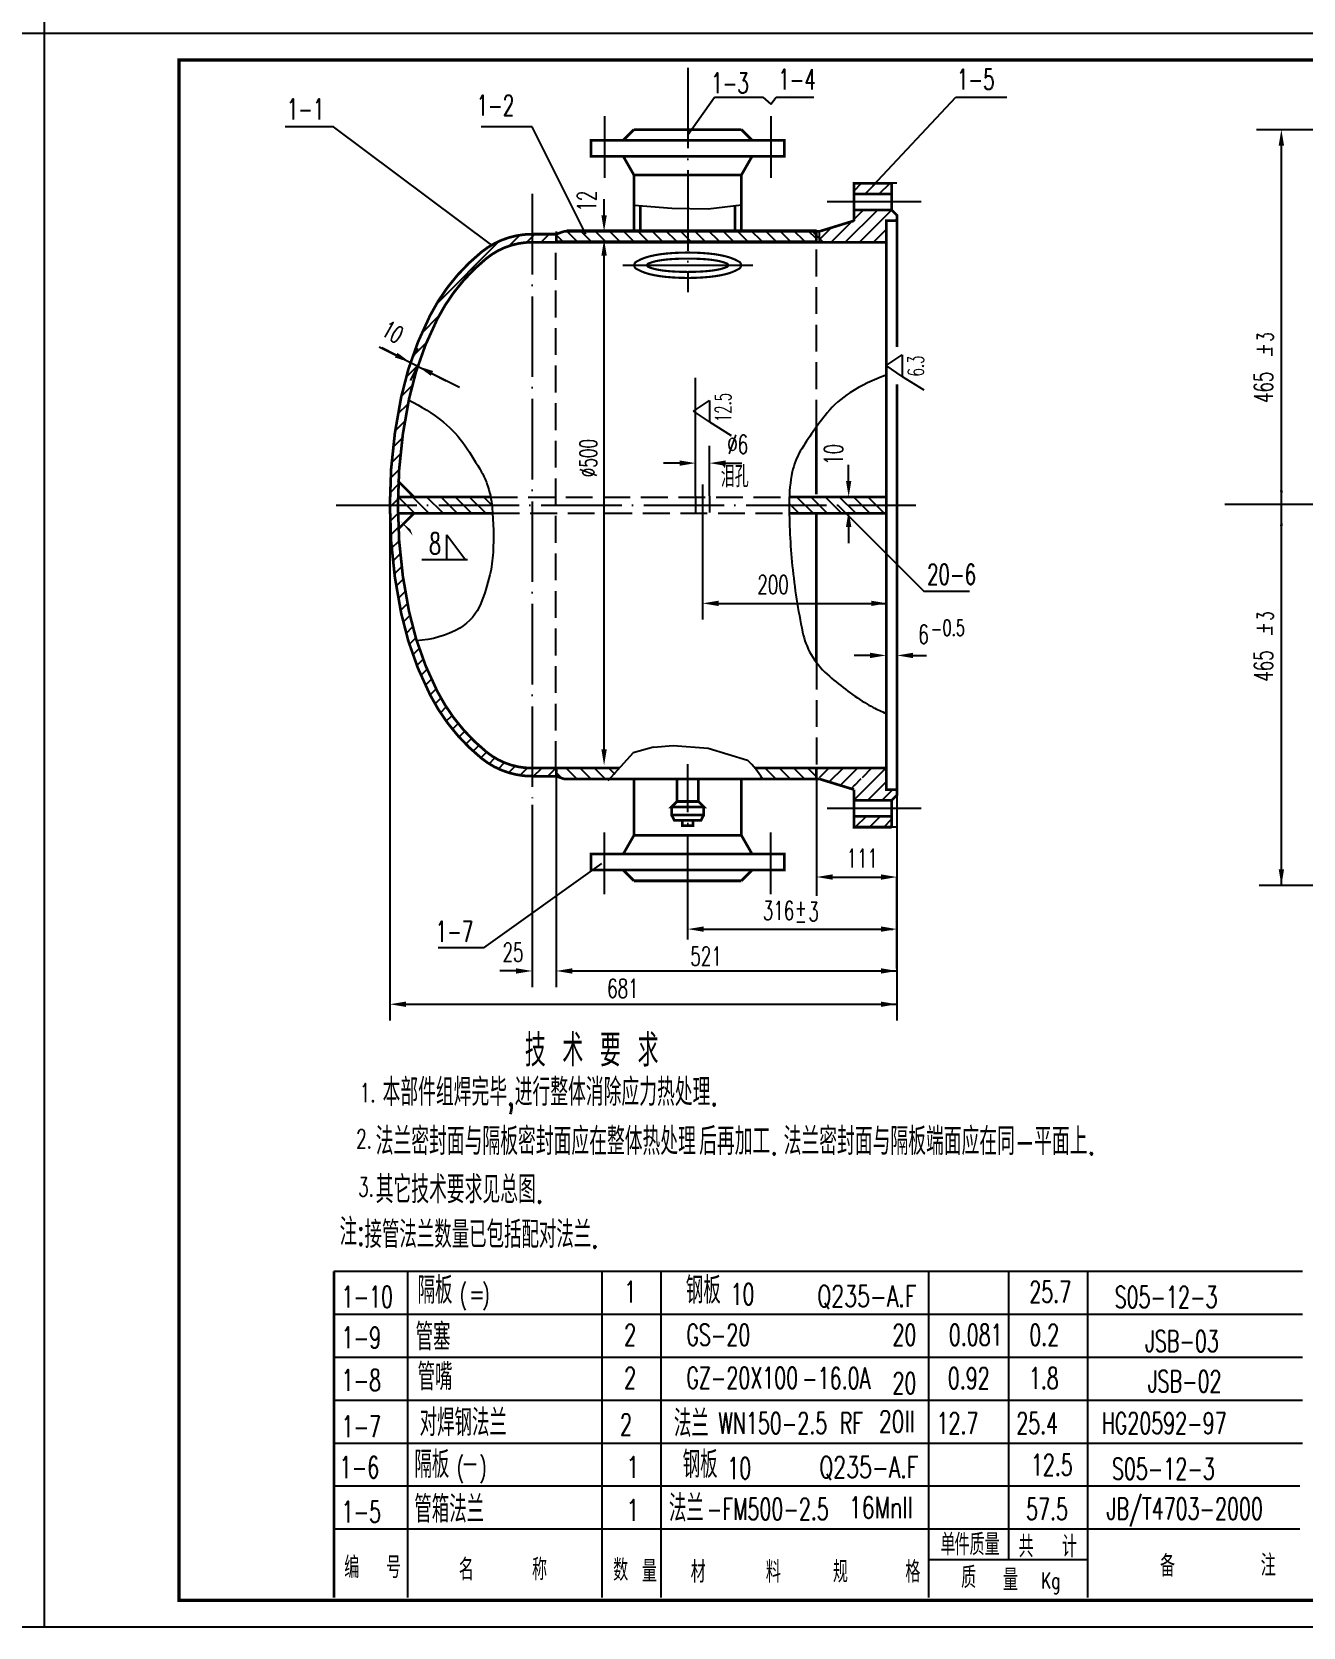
# Model space of a CAD drawing. Extents: x 0 to 2425, y 6 to 1194.
# Drawn here: x 2001.7 to 2238.6, y 6 to 303.3 of the extents above; entities that cross this region are included whole.
import ezdxf

# ---------------------------------------------------------------- set-up
doc = ezdxf.new("R2010")
doc.units = 0
doc.header["$MEASUREMENT"] = 0
doc.linetypes.add('XS', pattern=[7, 5, -2])
doc.linetypes.add('ZHXS', pattern=[19, 15, -2, 0, -2])
doc.layers.get('0').update_dxf_attribs({"linetype": 'CONTINUOUS'})
doc.layers.add('1', color=7, linetype='ZHXS')
doc.layers.add('3', color=7, linetype='XS')
doc.styles.add('HZ', font='txt', dxfattribs={"width": 0.65, "bigfont": 'hztxt'})
doc.styles.add('HZ1', font='txt', dxfattribs={"width": 0.6, "bigfont": 'hztxt'})

# ---------------------------------------------------------------- blocks, each defined once
blk = doc.blocks.new('V3F')
for p, q in [((-2, -2.5), (0, 0.5)), ((0, 0.5), (2, -2.5)), ((-2, -2.5), (-4.5, -6.5)), ((2, -2.5), (-2, -2.5))]:
    blk.add_line(p, q)
at = {"style": 'HZ', "width": 0.6}
blk.add_text('12.5', height=3, dxfattribs=at).set_placement((-2, -6.5))
blk = doc.blocks.new('F')
at = {"style": 'HZ', "width": 0.7}
for s, p in [('单  ', (7.05, 14.32)), ('件质量', (9.68, 14.32)), ('质', (10.9, 8.18))]:
    blk.add_text(s, height=4, dxfattribs=at).set_placement(p)
blk = doc.blocks.new('V4F')
for p, q in [((-2, -3), (0, 0)), ((0, 0), (2, -3)), ((-2, -3), (-4.5, -7)), ((2, -3), (-2, -3))]:
    blk.add_line(p, q)
at = {"style": 'HZ', "width": 0.6}
blk.add_text('6.3', height=3, dxfattribs=at).set_placement((-2, -7))
blk = doc.blocks.new('*X40')
at = {"color": 0}
for p, q in [((151.86, 539), (157.86, 545)), ((153.5, 543.29), (155.21, 545)), ((154.51, 539), (160.51, 545)), ((147, 539.44), (149.25, 541.69)), ((149.21, 539), (153.08, 542.87)), ((157.16, 539), (159.5, 541.34)), ((161.16, 543), (161.5, 543.34))]:
    blk.add_line(p, q, dxfattribs=at)
blk = doc.blocks.new('*X39')
at = {"color": 0}
for p, q in [((90.87, 539), (94.08, 542.21)), ((91.34, 542.12), (92.05, 542.83)), ((93.52, 539), (96.11, 541.58)), ((96.17, 539), (98, 540.83))]:
    blk.add_line(p, q, dxfattribs=at)
blk = doc.blocks.new('*X51')
at = {"color": 0}
for p, q in [((518.33, 248), (516.33, 250)), ((520.98, 248), (518.98, 250)), ((523.63, 248), (521.63, 250)), ((526.28, 248), (524.28, 250)), ((528.93, 248), (526.93, 250)), ((531.59, 248), (529.59, 250)), ((534.24, 248), (532.24, 250)), ((536.89, 248), (534.89, 250)), ((539.54, 248), (537.54, 250)), ((542.19, 248), (540.19, 250)), ((544.84, 248), (542.84, 250)), ((547.5, 248), (545.5, 250)), ((550.15, 248), (548.15, 250)), ((552.8, 248), (550.8, 250)), ((555.45, 248), (553.45, 250)), ((558.1, 248), (556.1, 250)), ((560.75, 248), (558.75, 250)), ((563, 248.41), (561.41, 250)), ((515.68, 248), (514.5, 249.18))]:
    blk.add_line(p, q, dxfattribs=at)

msp = doc.modelspace()

# ---------------------------------------------------------------- linework, layer by layer
for p, q in [((2004, 600), (2004, 6)), ((1584, 303), (2425, 303)), ((2123.93576, 284.06093), (2128.93576, 291.06093)), ((2128.93576, 291.06093), (2137.93576, 291.06093)), ((2137.93576, 291.06093), (2139.43576, 289.76496)), ((2139.43576, 289.76496), (2140.43576, 291.06093)), ((2140.43576, 291.06093), (2147.43576, 291.06093)), ((2158.43576, 274.56093), (2173.93576, 291.06093)), ((2173.93576, 291.06093), (2183.43576, 291.06093)), ((2057.93576, 285.56093), (2048.93576, 285.56093)), ((2087.41468, 263.53858), (2057.93576, 285.56093)), ((2094.93576, 285.56093), (2085.43576, 285.56093)), ((2104.93576, 265.56093), (2094.93576, 285.56093)), ((2108.43576, 287.56093), (2108.43576, 276.06093)), ((2139.43576, 287.56093), (2139.43576, 276.06093)), ((2154.93576, 275.06093), (2154.93576, 273.06093)), ((2162.93576, 275.06093), (2154.93576, 275.06093)), ((2162.93576, 275.06093), (2154.93576, 275.06093)), ((2154.93576, 275.06093), (2154.93576, 273.06093)), ((2113.93576, 270.93739), (2121.00329, 270.43571)), ((2127.73283, 270.30375), (2133.93576, 271.03017)), ((2167.43576, 271.56093), (2149.93576, 271.56093)), ((2154.93576, 273.06093), (2161.93576, 273.06093)), ((2121.00329, 270.43571), (2127.73283, 270.30375)), ((2154.93576, 268.06093), (2148.43576, 266.06093)), ((2154.93576, 270.06093), (2154.93576, 268.06093)), ((2160.93576, 268.06093), (2162.93576, 268.06093)), ((2160.93576, 264.06093), (2160.93576, 268.06093)), ((2160.93576, 264.06093), (2160.93576, 268.06093)), ((2160.93576, 268.06093), (2162.93576, 268.06093)), ((2099.43576, 266.06093), (2099.43576, 264.06093)), ((2147.93576, 266.26496), (2101.41522, 266.26496)), ((2147.93576, 264.26496), (2147.93576, 266.26496)), ((2148.43576, 266.06093), (2148.43576, 264.06093)), ((2099.43576, 264.06093), (2094.93576, 264.06093)), ((2099.43576, 264.26496), (2147.93576, 264.26496)), ((2148.43576, 264.06093), (2160.93576, 264.06093)), ((2156.43576, 264.06093), (2160.93576, 264.06093)), ((2111.85662, 259.76899), (2136.05548, 259.76899)), ((2066.43576, 244.56093), (2081.43576, 237.06093)), ((2069.61019, 243.01205), (2066.93717, 244.37402)), ((2072.30636, 241.6955), (2073.64518, 244.32309)), ((2073.66314, 241.08081), (2072.24703, 238.30153)), ((2076.28202, 239.61258), (2078.95504, 238.25061)), ((2125.41998, 225.89694), (2125.41998, 238.76507)), ((2125.41998, 216.78319), (2125.41998, 233.22069)), ((2128.00459, 216.78319), (2128.00459, 226.14133)), ((2122.41998, 222.89694), (2119.41998, 222.89694)), ((2131.00459, 222.89694), (2134.00459, 222.89694)), ((2153.93576, 219.56093), (2153.93576, 222.56093)), ((2126.71228, 218.88356), (2126.71228, 206.85121)), ((2068.43576, 214.99843), (2068.43576, 119.06093)), ((2125.41998, 216.72069), (2125.41998, 213.72069)), ((2128.00459, 216.72069), (2128.00459, 213.72069)), ((2151.93576, 215.06093), (2167.93576, 199.06093)), ((2224.05205, 215.22069), (2240.94424, 215.22069)), ((2079.0615, 205.06958), (2079.0615, 209.50503)), ((2079.0615, 209.50503), (2082.38815, 205.06958)), ((2153.93576, 211.00364), (2153.93576, 208.00364)), ((2126.71228, 206.78871), (2126.71228, 193.76496)), ((2074.41168, 204.90897), (2082.91168, 204.90897)), ((2129.71228, 196.76496), (2160.93576, 196.76496)), ((2167.93576, 199.06093), (2176.43576, 199.06093)), ((2117.58804, 169.99332), (2113.77934, 168.93691)), ((2117.58804, 169.99332), (2121.22303, 170.25651)), ((2121.22303, 170.25651), (2127.7603, 169.79465)), ((2127.7603, 169.79465), (2135.10197, 167.52919)), ((2113.77934, 168.93691), (2109.0824, 163.68053)), ((2099.43576, 166.06093), (2094.43576, 166.06093)), ((2099.43576, 164.56093), (2094.93576, 164.56093)), ((2099.43576, 166.06093), (2099.43576, 164.56093)), ((2099.43576, 164.49843), (2099.43576, 153.26496)), ((2121.93576, 164.06093), (2121.93576, 163.84339)), ((2147.93576, 163.99843), (2147.93576, 142.26496)), ((2156.43576, 166.06093), (2160.93576, 166.06093)), ((2160.93576, 166.06093), (2160.93576, 162.06093)), ((2160.93576, 162.06093), (2162.93576, 162.06093)), ((2162.93576, 161.99843), (2162.93576, 119.06093)), ((2094.93576, 159.20246), (2094.93576, 125.26496)), ((2167.43576, 158.56093), (2149.93576, 158.56093)), ((2154.93576, 155.06093), (2154.93576, 157.06093)), ((2154.93576, 157.06093), (2161.93576, 157.06093)), ((2162.93576, 155.06093), (2154.93576, 155.06093)), ((2099.43576, 153.20246), (2099.43576, 125.26496)), ((2108.43576, 142.56093), (2108.43576, 154.06093)), ((2139.43576, 142.56093), (2139.43576, 154.06093)), ((2085.93576, 132.56093), (2107.93576, 148.26496)), ((2150.93576, 145.76496), (2159.93576, 145.76496)), ((2162.93576, 128.70246), (2162.93576, 145.76496)), ((2099.43576, 138.76496), (2099.43576, 129.26496)), ((2085.93576, 132.56093), (2077.43576, 132.56093)), ((2091.93576, 128.26496), (2088.93576, 128.26496)), ((2099.43576, 128.70246), (2099.43576, 125.26496)), ((2102.43576, 128.26496), (2162.93576, 128.26496)), ((2071.43576, 122.06093), (2162.93576, 122.06093)), ((2058, 72.29597), (2238.5, 72.29597)), ((2071.80208, 11.5), (2071.80208, 72.29597)), ((2108, 11.5), (2108, 72.29597)), ((2119, 11.5), (2119, 72.29597)), ((2168.85451, 11.5), (2168.85451, 72.29597)), ((2183.73579, 72.29597), (2183.73579, 18.62206)), ((2198.5, 11.5), (2198.5, 72.29597)), ((2058, 64.29597), (2238.5, 64.29597)), ((2058, 56.29597), (2238.5, 56.29597)), ((2058, 48.29597), (2238.5, 48.29597)), ((2058, 40.29597), (2238.5, 40.29597)), ((2058, 32.29597), (2238, 32.29597)), ((2058, 24.29597), (2238, 24.29597)), ((2168.85451, 18.62206), (2198.5, 18.62206)), ((2425, 6), (1584, 6))]:
    msp.add_line(p, q)
at = {"color": 0, "linetype": 'ByBlock'}
for p, q in [((2229.93576, 285.06093), (2294.44424, 285.06093)), ((2234.57836, 144.22769), (2234.57836, 282.06093)), ((2108.3593, 269.06093), (2108.3593, 272.06093)), ((2140.49826, 266.06093), (2143.93576, 266.06093)), ((2108.3593, 169.56093), (2108.3593, 261.56093)), ((2157.93576, 187.06093), (2154.93576, 187.06093)), ((2160.93576, 186.99843), (2160.93576, 184.06093)), ((2165.43576, 187.06093), (2168.43576, 187.06093)), ((2123.93576, 134.12343), (2123.93576, 145.06093)), ((2230.43576, 144.22769), (2294.44424, 144.22769)), ((2126.17128, 136.06093), (2162.17128, 136.06093))]:
    msp.add_line(p, q, dxfattribs=at)
at = {"color": 0}
for p, q in [((2154.93576, 273.65684), (2156.33984, 275.06093)), ((2156.99149, 273.06093), (2158.99149, 275.06093)), ((2159.64314, 273.06093), (2161.64314, 275.06093)), ((2090.59585, 263.34413), (2092.63513, 265.38341)), ((2093.92651, 264.02314), (2095.4643, 265.56093)), ((2096.61595, 264.06093), (2098.11595, 265.56093)), ((2149.21322, 264.06093), (2147.21322, 266.06093)), ((2077.06729, 252.46722), (2088.88704, 264.28698)), ((2099.2676, 264.06093), (2099.43576, 264.22908)), ((2074.37362, 247.1219), (2077.58375, 250.33203)), ((2072.65495, 242.75158), (2075.24715, 245.34378)), ((2071.44566, 238.89064), (2073.69152, 241.1365)), ((2070.58091, 235.37424), (2072.59743, 237.39076)), ((2069.93604, 232.07771), (2071.81956, 233.96124)), ((2069.428, 228.91803), (2071.22378, 230.71381)), ((2069.03912, 225.8775), (2070.76009, 227.59847)), ((2068.75563, 222.94236), (2070.41194, 224.59867)), ((2068.56647, 220.10154), (2070.16628, 221.70136)), ((2068.4626, 217.34603), (2070.01259, 218.89601)), ((2068.43655, 214.66832), (2069.94222, 216.174)), ((2073.04641, 213.56093), (2070.04641, 216.56093)), ((2075.69806, 213.56093), (2072.69806, 216.56093)), ((2078.34972, 213.56093), (2075.34972, 216.56093)), ((2081.00137, 213.56093), (2078.00137, 216.56093)), ((2083.65302, 213.56093), (2080.65302, 216.56093)), ((2086.30467, 213.56093), (2083.30467, 216.56093)), ((2087.45876, 215.05849), (2085.95632, 216.56093)), ((2144.64098, 213.56093), (2142.85218, 215.34973)), ((2147.29263, 213.56093), (2144.29263, 216.56093)), ((2149.94428, 213.56093), (2146.94428, 216.56093)), ((2152.59593, 213.56093), (2149.59593, 216.56093)), ((2155.24758, 213.56093), (2152.24758, 216.56093)), ((2157.89923, 213.56093), (2154.89923, 216.56093)), ((2160.55088, 213.56093), (2157.55088, 216.56093)), ((2068.482, 212.06213), (2069.94802, 213.52815)), ((2068.59361, 209.52208), (2070.02394, 210.95241)), ((2068.76678, 207.0436), (2070.16481, 208.44164)), ((2068.99753, 204.62271), (2070.36623, 205.99141)), ((2069.28241, 202.25594), (2070.62436, 203.59788)), ((2069.61838, 199.94025), (2070.93585, 201.25772)), ((2070.00274, 197.67296), (2071.29775, 198.96798)), ((2070.43313, 195.4517), (2071.70748, 196.72606)), ((2070.91474, 193.28166), (2072.1642, 194.53112)), ((2071.46095, 191.17622), (2072.6838, 192.39907)), ((2072.06847, 189.13209), (2073.2678, 190.33142)), ((2072.73392, 187.14589), (2073.91243, 188.3244)), ((2073.45443, 185.21475), (2074.61448, 186.3748)), ((2074.22752, 183.33619), (2075.37122, 184.47989)), ((2075.05105, 181.50807), (2076.18029, 182.63731)), ((2075.92319, 179.72856), (2077.03969, 180.84506)), ((2076.85782, 178.01154), (2077.95711, 179.11083)), ((2077.86757, 176.36964), (2078.95257, 177.45464)), ((2078.94967, 174.80009), (2080.0239, 175.87432)), ((2080.10206, 173.30083), (2081.16877, 174.36753)), ((2081.32334, 171.87045), (2082.38555, 172.93267)), ((2082.61266, 170.50813), (2083.67332, 171.56879)), ((2083.96975, 169.21357), (2085.03175, 170.27557)), ((2085.39486, 167.98702), (2086.46114, 169.0533)), ((2086.93374, 166.87425), (2088.02433, 167.96485)), ((2088.65203, 165.9409), (2089.79107, 167.07994)), ((2090.5725, 165.20971), (2091.79439, 166.4316)), ((2092.73737, 164.72294), (2094.10119, 166.08676)), ((2095.22702, 164.56093), (2096.72702, 166.06093)), ((2097.87867, 164.56093), (2099.37867, 166.06093)), ((2100.61108, 164.06093), (2099.43576, 165.23625)), ((2103.26273, 164.06093), (2101.26273, 166.06093)), ((2105.91438, 164.06093), (2103.91438, 166.06093)), ((2108.56603, 164.06093), (2106.56603, 166.06093)), ((2110.39232, 164.88629), (2109.21768, 166.06093)), ((2140.38584, 164.06093), (2138.38584, 166.06093)), ((2143.03749, 164.06093), (2141.03749, 166.06093)), ((2145.68914, 164.06093), (2143.68914, 166.06093)), ((2147.93576, 164.46596), (2146.34079, 166.06093)), ((2160.86798, 166.06093), (2154.93576, 160.12871)), ((2156.21633, 164.06093), (2154.93576, 162.78036)), ((2158.21633, 166.06093), (2156.43576, 164.28036)), ((2160.93576, 163.47706), (2157.51963, 160.06093)), ((2162.17128, 162.06093), (2160.17128, 160.06093)), ((2157.17128, 157.06093), (2155.17128, 155.06093)), ((2159.82293, 157.06093), (2157.82293, 155.06093)), ((2161.93576, 156.5221), (2160.47458, 155.06093))]:
    msp.add_line(p, q, dxfattribs=at)
at = {"const_width": 0.6}
msp.add_lwpolyline([(2029.14886, 11), (2029.14886, 298), (2419.14886, 298), (2419.14886, 11)], close=True, dxfattribs=at)
at = {"const_width": 0.5}
for points in [[(2113.93576, 276.56093), (2111.93576, 280.06093), (2105.93576, 280.06093), (2105.93576, 283.06093), (2123.93576, 283.06093)], [(2111.93576, 283.06093), (2113.93576, 285.06093)], [(2113.93576, 285.06093), (2123.93576, 285.06093)], [(2133.93576, 285.06093), (2123.93576, 285.06093)], [(2133.93576, 276.56093), (2135.93576, 280.06093), (2141.93576, 280.06093), (2141.93576, 283.06093), (2123.93576, 283.06093)], [(2135.93576, 283.06093), (2133.93576, 285.06093)], [(2111.93576, 280.06093), (2123.93576, 280.06093)], [(2135.93576, 280.06093), (2123.93576, 280.06093)], [(2113.93576, 266.06093), (2113.93576, 276.56093), (2123.93576, 276.56093)], [(2133.93576, 266.06093), (2133.93576, 276.56093), (2123.93576, 276.56093)], [(2161.93576, 275.06093), (2154.93576, 275.06093), (2154.93576, 268.06093)], [(2162.93576, 268.06093), (2162.93576, 269.06093), (2161.93576, 270.06093), (2161.93576, 275.06093)], [(2115.13576, 266.06093), (2115.13576, 270.85221)], [(2132.73576, 266.06093), (2132.73576, 270.88964)], [(2161.93576, 273.06093), (2154.93576, 273.06093)], [(2154.93576, 268.06093), (2148.43576, 266.06093)], [(2161.93576, 270.06093), (2154.93576, 270.06093)], [(2162.93576, 268.06093), (2160.93576, 268.06093), (2160.93576, 215.06093)], [(2162.93576, 244.56093), (2162.93576, 269.06093)], [(2094.93576, 265.56093), (2099.43576, 265.56093)], [(2099.43576, 265.56093), (2100.84157, 266.06093)], [(2099.43576, 265.56093), (2099.43576, 264.06093)], [(2100.84157, 266.06093), (2123.93576, 266.06093)], [(2148.43576, 266.06093), (2123.93576, 266.06093)], [(2147.93576, 266.06093), (2147.93576, 264.06093)], [(2094.93576, 264.06093), (2123.93576, 264.06093)], [(2160.93576, 264.06093), (2123.93576, 264.06093)], [(2162.93576, 215.06093), (2162.93576, 237.56093)], [(2147.93576, 229.68752), (2147.93576, 217.06093)], [(2072.93576, 216.56093), (2069.89548, 219.6012)], [(2069.9475, 216.56093), (2087.22143, 216.56093)], [(2160.93576, 216.56093), (2142.86949, 216.56093)], [(2162.93576, 162.06093), (2160.93576, 162.06093), (2160.93576, 215.06093)], [(2162.93576, 215.06093), (2162.93576, 161.06093)], [(2072.93576, 213.56093), (2069.89548, 210.52066)], [(2087.58894, 213.56093), (2069.9475, 213.56093)], [(2160.93576, 213.56093), (2142.86884, 213.56093)], [(2147.93576, 213.56093), (2147.93576, 185.7404)], [(2094.93576, 166.06093), (2111.27673, 166.06093)], [(2094.93576, 164.56093), (2099.43576, 164.56093)], [(2099.43576, 164.56093), (2099.43576, 166.06093)], [(2099.43576, 164.56093), (2100.84157, 164.06093)], [(2100.84157, 164.06093), (2123.93576, 164.06093)], [(2113.93576, 164.06093), (2113.93576, 153.56093), (2123.93576, 153.56093)], [(2121.93576, 164.06093), (2121.93576, 159.84339), (2123.93576, 159.84339)], [(2148.43576, 164.06093), (2123.93576, 164.06093)], [(2133.93576, 164.06093), (2133.93576, 153.56093), (2123.93576, 153.56093)], [(2125.93576, 164.06093), (2125.93576, 159.84339), (2123.93576, 159.84339)], [(2160.93576, 166.06093), (2136.47507, 166.06093)], [(2147.93576, 164.06093), (2147.93576, 166.06093)], [(2154.93576, 162.06093), (2148.43576, 164.06093)], [(2161.93576, 155.06093), (2154.93576, 155.06093), (2154.93576, 162.06093)], [(2162.93576, 162.06093), (2162.93576, 161.06093), (2161.93576, 160.06093), (2161.93576, 155.06093)], [(2121.93576, 159.84339), (2120.93576, 158.84339), (2123.93576, 158.84339)], [(2120.93576, 158.84339), (2120.93576, 157.34339), (2123.93576, 157.34339)], [(2120.93576, 157.34339), (2121.43576, 156.34339), (2123.93576, 156.34339)], [(2125.93576, 159.84339), (2126.93576, 158.84339), (2123.93576, 158.84339)], [(2126.93576, 158.84339), (2126.93576, 157.34339), (2123.93576, 157.34339)], [(2126.93576, 157.34339), (2126.43576, 156.34339), (2123.93576, 156.34339)], [(2161.93576, 160.06093), (2154.93576, 160.06093)], [(2122.93576, 156.34339), (2122.93576, 155.34339), (2123.93576, 155.34339)], [(2124.93576, 156.34339), (2124.93576, 155.34339), (2123.93576, 155.34339)], [(2161.93576, 157.06093), (2154.93576, 157.06093)], [(2113.93576, 153.56093), (2111.93576, 150.06093), (2105.93576, 150.06093), (2105.93576, 147.06093), (2123.93576, 147.06093)], [(2133.93576, 153.56093), (2135.93576, 150.06093), (2141.93576, 150.06093), (2141.93576, 147.06093), (2123.93576, 147.06093)], [(2111.93576, 150.06093), (2123.93576, 150.06093)], [(2135.93576, 150.06093), (2123.93576, 150.06093)], [(2111.93576, 147.06093), (2113.93576, 145.06093)], [(2135.93576, 147.06093), (2133.93576, 145.06093)], [(2113.93576, 145.06093), (2123.93576, 145.06093)], [(2133.93576, 145.06093), (2123.93576, 145.06093)], [(2058, 72.29597), (2058, 11.5)]]:
    msp.add_lwpolyline(points, dxfattribs=at)
for points, const_width in [([(2094.93576, 265.56093, 0.1721536), (2085.48354, 262.20707, 0.104651743), (2075.92194, 250.39087, 0.065972596), (2070.53742, 235.17017, 0.052114347), (2068.43576, 215.06093, 0.052114347), (2070.53742, 194.95169, 0.065972596), (2075.92194, 179.73099, 0.104651743), (2085.48354, 167.91479, 0.1721536), (2094.93576, 164.56093, 0.1721536)], 0.5), ([(2094.93576, 264.06093, 0.1721536), (2086.42898, 261.04253, 0.104651743), (2077.25809, 249.70916, 0.065972596), (2072.00501, 234.86002, 0.052114347), (2069.93576, 215.06093, 0.052114347), (2072.00501, 195.26184, 0.065972596), (2077.25809, 180.4127, 0.104651743), (2086.42898, 169.07933, 0.1721536), (2094.93576, 166.06093, 0.1721536)], 0.5), ([(2133.88555, 259.76899, 0.268471129), (2133.49589, 260.44238, 0.072107102), (2130.97132, 261.44396, 0.033869509), (2128.03343, 261.9362, 0.024578647), (2123.93576, 262.13776, 0.024578647), (2119.83808, 261.9362, 0.033869509), (2116.90019, 261.44396, 0.072107102), (2114.37562, 260.44238, 0.268471129), (2113.98596, 259.76899, 0.268471129)], 0.4), ([(2133.88555, 259.76899, -0.268471129), (2133.49589, 259.0956, -0.072107102), (2130.97132, 258.09402, -0.033869509), (2128.03343, 257.60178, -0.024578647), (2123.93576, 257.40022, -0.024578647), (2119.83808, 257.60178, -0.033869509), (2116.90019, 258.09402, -0.072107102), (2114.37562, 259.0956, -0.268471129), (2113.98596, 259.76899, -0.268471129)], 0.4), ([(2131.46841, 259.76899, 0.307090761), (2131.24686, 260.0957, 0.053929644), (2129.26215, 260.64764, 0.023820993), (2127.04718, 260.90541, 0.017057477), (2123.93576, 261.01159, 0.017057477), (2120.82433, 260.90541, 0.023820993), (2118.60936, 260.64764, 0.053929644), (2116.62465, 260.0957, 0.307090761), (2116.4031, 259.76899, 0.307090761)], 0.4), ([(2131.46841, 259.76899, -0.307090761), (2131.24686, 259.44229, -0.053929644), (2129.26215, 258.89034, -0.023820993), (2127.04718, 258.63257, -0.017057477), (2123.93576, 258.52639, -0.017057477), (2120.82433, 258.63257, -0.023820993), (2118.60936, 258.89034, -0.053929644), (2116.62465, 259.44229, -0.307090761), (2116.4031, 259.76899, -0.307090761)], 0.4)]:
    msp.add_lwpolyline(points, format="xyb", dxfattribs=dict(const_width=const_width))
for points, format in [([(2160.93576, 239.26496, 0.059471565), (2154.17694, 236.01735, 0.078961849), (2149.93576, 232.26496, 0.038810847), (2144.92441, 225.11449, 0.082542382), (2143.43576, 221.26496, 0.051115813), (2142.85198, 215.56951, 0.024711799), (2143.43576, 203.76496, 0.027555936), (2145.35151, 191.41739, 0.077883873), (2146.93576, 187.26496, 0.079680597), (2149.92953, 183.55491, 0.043076104), (2156.93576, 178.26496, 0.024247133), (2158.52799, 177.36986, 0.016713022), (2160.93576, 176.26496)], "xyb"), ([(2071.95645, 234.62885, -0.057327398), (2078.40313, 230.53152, -0.073421019), (2082.44869, 226.13212, -0.018431615), (2085.53944, 221.20322, -0.045425494), (2086.53044, 219.05623, -0.063394159), (2087.50703, 214.5848, -0.034770959), (2087.66426, 206.2652, -0.045806611), (2087.06091, 202.0499, -0.035022386), (2085.39662, 196.73997, -0.169657951), (2081.46605, 192.16576, -0.120459371), (2073.42772, 189.81026)], "xyb"), ([(2070.93576, 218.06093, 0, 0.5, 0), (2073.43576, 220.56093, 0, 0, 0), (2077.93576, 225.06093, 0, 0, 0), (2074.41168, 204.90897, 0, 0, 0), (2072.43576, 210.06093, 0.5, 0, 0), (2070.43576, 212.06093, 0, 0, 0)], "xyseb"), ([(2234.57836, 214.72069, 0, 0.5, 0), (2234.57836, 217.83918, 0.5, 0.5, 0)], "xyseb"), ([(2234.57836, 214.27519, 0, 0.5, 0), (2234.57836, 211.15671, 0.5, 0.5, 0)], "xyseb")]:
    msp.add_lwpolyline(points, format=format)
msp.add_arc((2123.8759, 155.65447), 16.34116, 30.9596786, 46.6084039)
at = {"color": 0, "linetype": 'ByBlock'}
for points in [[(2235.07836, 282.06093), (2234.07836, 282.06093), (2234.57836, 285.06093)], [(2108.8593, 269.06093), (2107.8593, 269.06093), (2108.3593, 266.06093)], [(2108.8593, 261.56093), (2107.8593, 261.56093), (2108.3593, 264.56093)], [(2157.93576, 186.56093), (2157.93576, 187.56093), (2160.93576, 187.06093)], [(2165.93576, 186.56093), (2165.93576, 187.56093), (2162.93576, 187.06093)], [(2108.8593, 169.56093), (2107.8593, 169.56093), (2108.3593, 166.56093)], [(2235.07836, 147.22769), (2234.07836, 147.22769), (2234.57836, 144.22769)], [(2126.93576, 135.56093), (2126.93576, 136.56093), (2123.93576, 136.06093)], [(2159.93576, 135.56093), (2159.93576, 136.56093), (2162.93576, 136.06093)]]:
    msp.add_solid(points, dxfattribs=at)
for points in [[(2069.38319, 242.56654), (2069.83718, 243.45755), (2072.28321, 241.65007)], [(2076.05502, 239.16708), (2076.50902, 240.05808), (2073.609, 240.97455)], [(2122.41998, 222.39694), (2122.41998, 223.39694), (2125.41998, 222.89694)], [(2131.00459, 222.39694), (2131.00459, 223.39694), (2128.00459, 222.89694)], [(2154.43576, 219.56093), (2153.43576, 219.56093), (2153.93576, 216.56093)], [(2154.43576, 211.00364), (2153.43576, 211.00364), (2153.93576, 214.00364)], [(2129.71228, 196.26496), (2129.71228, 197.26496), (2126.71228, 196.76496)], [(2158.13047, 196.26496), (2158.13047, 197.26496), (2161.13047, 196.76496)], [(2150.93576, 145.26496), (2150.93576, 146.26496), (2147.93576, 145.76496)], [(2159.93576, 145.26496), (2159.93576, 146.26496), (2162.93576, 145.76496)], [(2091.93576, 127.76496), (2091.93576, 128.76496), (2094.93576, 128.26496)], [(2102.43576, 127.76496), (2102.43576, 128.76496), (2099.43576, 128.26496)], [(2159.93576, 127.76496), (2159.93576, 128.76496), (2162.93576, 128.26496)], [(2071.43576, 121.56093), (2071.43576, 122.56093), (2068.43576, 122.06093)], [(2159.93576, 121.56093), (2159.93576, 122.56093), (2162.93576, 122.06093)]]:
    msp.add_solid(points)
at = {"layer": '1'}
for p, q in [((2123.93576, 296.56093), (2123.93576, 254.77652)), ((2094.93576, 273.06093), (2094.93576, 159.26496)), ((2058.43576, 215.06093), (2166.43576, 215.06093)), ((2123.93576, 138.76496), (2123.93576, 166.82556))]:
    msp.add_line(p, q, dxfattribs=at)
at = {"layer": '3'}
for p, q in [((2099.37867, 166.06093), (2099.37867, 264.06093)), ((2147.93576, 229.68752), (2147.93576, 264.26496)), ((2087.22143, 216.56093), (2142.93576, 216.56093)), ((2087.58894, 213.56093), (2143.43576, 213.56093)), ((2147.93576, 185.7404), (2147.93576, 165.76496))]:
    msp.add_line(p, q, dxfattribs=at)

# ---------------------------------------------------------------- block references
for name, p in [('*X40', (2001.43576, -274.93907)), ('*X51', (1584.93576, 16.26496)), ('F', (2163.98993, 5.06529))]:
    msp.add_blockref(name, p)
for name, p, rotation in [('V4F', (2160.93576, 241.06093), 90), ('V3F', (2125.52687, 232.56687), 90), ('*X39', (2246.43576, 705.06093), 180)]:
    msp.add_blockref(name, p, dxfattribs=dict(rotation=rotation))

# ---------------------------------------------------------------- texts
for s, height, style, width, p in [('1-3', 3.8, 'HZ1', 0.65, (2128.32941, 291.81178)), ('1-4', 3.8, 'HZ1', 0.65, (2140.81902, 292.50519)), ('1-5', 3.8, 'HZ1', 0.65, (2174.12462, 292.50519)), ('1-2', 3.8, 'HZ1', 0.65, (2084.61581, 287.65135)), ('1-1', 3.8, 'HZ1', 0.65, (2049.22861, 286.95795)), ('%%C6', 3.5, 'HZ', 0.65, (2131.30518, 224.64694)), ('泪孔', 4, 'HZ', 0.65, (2130.10456, 218.40593)), ('8', 4, 'HZ', 0.65, (2075.73485, 205.90022)), ('20-6', 3.8, 'HZ1', 0.65, (2168.57368, 200.28231)), ('200', 3.5, 'HZ', 0.65, (2136.92197, 198.51496)), ('0.5', 2.975, 'HZ', 0.65, (2171.43576, 190.74153)), ('6', 3.5, 'HZ', 0.65, (2166.91734, 189.24988)), ('-', 3, 'HZ', 0.65, (2169.19497, 190.56093)), ('111', 3.5, 'HZ', 0.65, (2153.53992, 147.51496)), ('316', 3.5, 'HZ', 0.65, (2137.93576, 137.76496)), ('+', 3, 'HZ', 0.65, (2143.93576, 138.56093)), ('3', 3.5, 'HZ', 0.65, (2146.43576, 137.56093)), ('1-7', 3.8, 'HZ1', 0.65, (2076.98328, 133.71542)), ('-', 3, 'HZ', 0.65, (2143.93576, 136.06093)), ('25', 3.5, 'HZ', 0.65, (2089.43576, 130.01496)), ('521', 3.5, 'HZ', 0.65, (2124.43576, 129.26496)), ('681', 3.5, 'HZ', 0.65, (2108.93576, 123.26496)), ('技', 6, 'HZ', 0.65, (2093.58701, 110.46284)), ('术', 6, 'HZ', 0.65, (2100.58701, 110.46284)), ('要', 6, 'HZ', 0.65, (2107.58701, 110.46284)), ('求', 6, 'HZ', 0.65, (2114.58701, 110.46284)), ('1.', 3.5, 'HZ', 0.65, (2062.83968, 103.84523)), ('本部件组焊完毕,进行整体消除应力热处理.', 5.1, 'HZ', 0.65, (2067.07273, 103.12657)), ('2.', 3.5, 'HZ', 0.65, (2062.16825, 95.24343)), ('法兰密封面与隔板密封面应在整体热处理', 5.1, 'HZ', 0.65, (2065.79773, 93.97657)), (' 后再加工.', 5.1, 'HZ', 0.65, (2123.125, 93.97657)), ('法兰密封面与隔板端面应在同-', 5.1, 'HZ', 0.65, (2141.825, 93.97657)), ('平面上.', 5.1, 'HZ', 0.65, (2188.50747, 93.97657)), ('3.', 3.5, 'HZ', 0.65, (2062.53449, 86.25064)), ('其它技术要求见总图.', 5.1, 'HZ', 0.65, (2065.79773, 84.97657)), ('注:', 5, 'HZ', 0.65, (2059.08353, 77.12838)), ('接管法兰数量已包括配对法兰.', 5, 'HZ', 0.65, (2063.7147, 76.63964)), ('隔板', 5, 'HZ', 0.65, (2073.59809, 66.26003)), ('钢板', 5, 'HZ', 0.65, (2123.59809, 66.26003)), ('1-10', 4, 'HZ1', 0.65, (2059.4367, 65.55422)), ('(', 3.5, 'HZ', 0.65, (2081.45654, 66.21236)), ('=', 4, 'HZ', 0.65, (2083.21833, 66.15015)), (')', 3.5, 'HZ', 0.65, (2085.66822, 66.21236)), ('1', 4, 'HZ', 0.65, (2112.09809, 66.46406)), ('10', 4, 'HZ', 0.65, (2131.9126, 66.05677)), ('Q235-A.F', 4, 'HZ', 0.7, (2148.07013, 65.66173)), ('25.7', 4, 'HZ', 0.65, (2187.59809, 66.46406)), ('S05-12-3', 4, 'HZ', 0.65, (2203.5, 65.5)), ('管塞', 5, 'HZ', 0.65, (2073.23186, 57.58433)), ('2', 4, 'HZ', 0.65, (2112.09809, 58.46406)), ('GS-20', 4, 'HZ', 0.65, (2123.67988, 58.46406)), ('20', 4, 'HZ', 0.65, (2162.09809, 58.46406)), ('0.081', 4, 'HZ', 0.65, (2172.59809, 58.46406)), ('0.2', 4, 'HZ', 0.65, (2187.59809, 58.46406)), ('1-9', 4, 'HZ1', 0.65, (2059.4367, 57.95512)), ('JSB-03', 4, 'HZ', 0.65, (2209.20739, 57.29597)), ('1-8', 4, 'HZ1', 0.65, (2059.4367, 50.0106)), ('管嘴', 5, 'HZ', 0.65, (2073.59809, 50.13072)), ('2', 4, 'HZ', 0.65, (2112.09809, 50.46406)), ('GZ-20X100', 4, 'HZ', 0.65, (2123.67988, 50.46406)), ('-16.0A', 4, 'HZ', 0.65, (2145.26792, 50.38837)), ('0.92', 4, 'HZ', 0.65, (2172.41324, 50.38837)), ('1.8', 4, 'HZ', 0.65, (2187.50752, 50.38837)), ('JSB-02', 4, 'HZ', 0.65, (2209.70739, 49.79597)), ('20', 4, 'HZ', 0.65, (2162.09809, 49.44683)), ('1-7', 4, 'HZ1', 0.65, (2059.4367, 41.37526)), ('对焊钢法兰', 5, 'HZ', 0.65, (2073.984, 41.58677)), ('2', 4, 'HZ', 0.65, (2111.33605, 41.76379)), ('法兰', 5, 'HZ', 0.65, (2121.36532, 41.4389)), ('WN150-2.5 RF', 4, 'HZ1', 0.65, (2129.66303, 41.99066)), ('20II', 4, 'HZ', 0.7, (2159.54557, 42.29597)), ('12.7', 4, 'HZ1', 0.65, (2170.3143, 41.99066)), ('25.4', 4, 'HZ1', 0.65, (2185.17698, 41.99066)), ('HG20592-97', 4, 'HZ1', 0.65, (2201.07658, 41.99066)), ('隔板', 5, 'HZ', 0.65, (2073, 33.79597)), ('钢板', 5, 'HZ', 0.65, (2123, 33.79597)), ('1-6', 4, 'HZ1', 0.65, (2059.09106, 33.77616)), ('(', 3.5, 'HZ', 0.65, (2080.90719, 34.00448)), ('一', 4, 'HZ', 0.65, (2082.0586, 34.08889)), (')', 3.5, 'HZ', 0.65, (2085.11887, 34.00448)), ('1', 4, 'HZ', 0.7, (2112.5, 33.79597)), ('10', 4, 'HZ', 0.65, (2131.31451, 33.59271)), ('Q235-A.F', 4, 'HZ', 0.7, (2148.43637, 33.79597)), ('12.5', 4, 'HZ', 0.65, (2187.88818, 34.22466)), ('S05-12-3', 4, 'HZ', 0.65, (2203, 33.5)), ('管箱法兰', 5, 'HZ', 0.65, (2073, 25.46264)), ('1', 4, 'HZ', 0.7, (2112.5, 25.79597)), ('法兰', 5, 'HZ', 0.65, (2120.43733, 25.6253)), ('-FM500-2.5', 4, 'HZ', 0.65, (2127.5, 26)), ('16MnII', 4, 'HZ', 0.7, (2153.97117, 26.29597)), ('57.5', 4, 'HZ', 0.65, (2187, 26)), ('JB/T4703-2000', 4, 'HZ', 0.65, (2202.04082, 26.07569)), ('1-5', 4, 'HZ1', 0.65, (2059.4367, 25.48623)), ('共  ', 4, 'HZ', 0.7, (2185.61213, 19.01028)), ('计', 4, 'HZ', 0.7, (2193.69978, 19.01028)), ('编  号', 4, 'HZ', 0.7, (2059.93447, 15.12806)), ('名    称', 4, 'HZ', 0.7, (2081.27951, 14.73984)), ('数', 4, 'HZ', 0.7, (2110.04724, 14.62206)), ('量', 4, 'HZ', 0.7, (2115.40023, 14.41051)), ('材', 4, 'HZ', 0.7, (2124.5, 14.29597)), ('料', 4, 'HZ', 0.7, (2138.5, 14.29597)), ('规', 4, 'HZ', 0.7, (2151, 14.29597)), ('格', 4, 'HZ', 0.7, (2164.5, 14.29597)), ('备  ', 4, 'HZ', 0.7, (2211.96392, 15.4045)), ('注', 4, 'HZ', 0.7, (2230.72807, 15.51628)), ('量', 4, 'HZ', 0.7, (2182.70057, 12.79873)), ('Kg', 3, 'HZ', 0.7, (2189.81771, 13.18695))]:
    msp.add_text(s, height=height, dxfattribs=dict(style=style, width=width)).set_placement(p)
at = {"style": 'HZ', "width": 0.65}
for s, height, rotation, p in [('12', 3.5, 90, (2106.8593, 269.76496)), ('10', 3.2, 330, (2066.61887, 246.83253)), ('3', 3, 90, (2233.07836, 245.56093)), ('+', 3, 90, (2232.57836, 243.06093)), ('-', 3, 90, (2234.07836, 242.56093)), ('465', 3.5, 90, (2233.00538, 234.09417)), ('%%C500', 3.2, 90, (2107.02411, 220.26496)), ('10', 3.5, 90, (2152.86605, 222.56729)), ('3', 3, 90, (2233.07836, 193.56093)), ('+', 3, 90, (2232.57836, 191.06093)), ('-', 3, 90, (2234.07836, 190.56093)), ('465', 3.5, 90, (2233.00538, 182.15732))]:
    msp.add_text(s, height=height, rotation=rotation, dxfattribs=at).set_placement(p)

doc.saveas('drawing.dxf')
